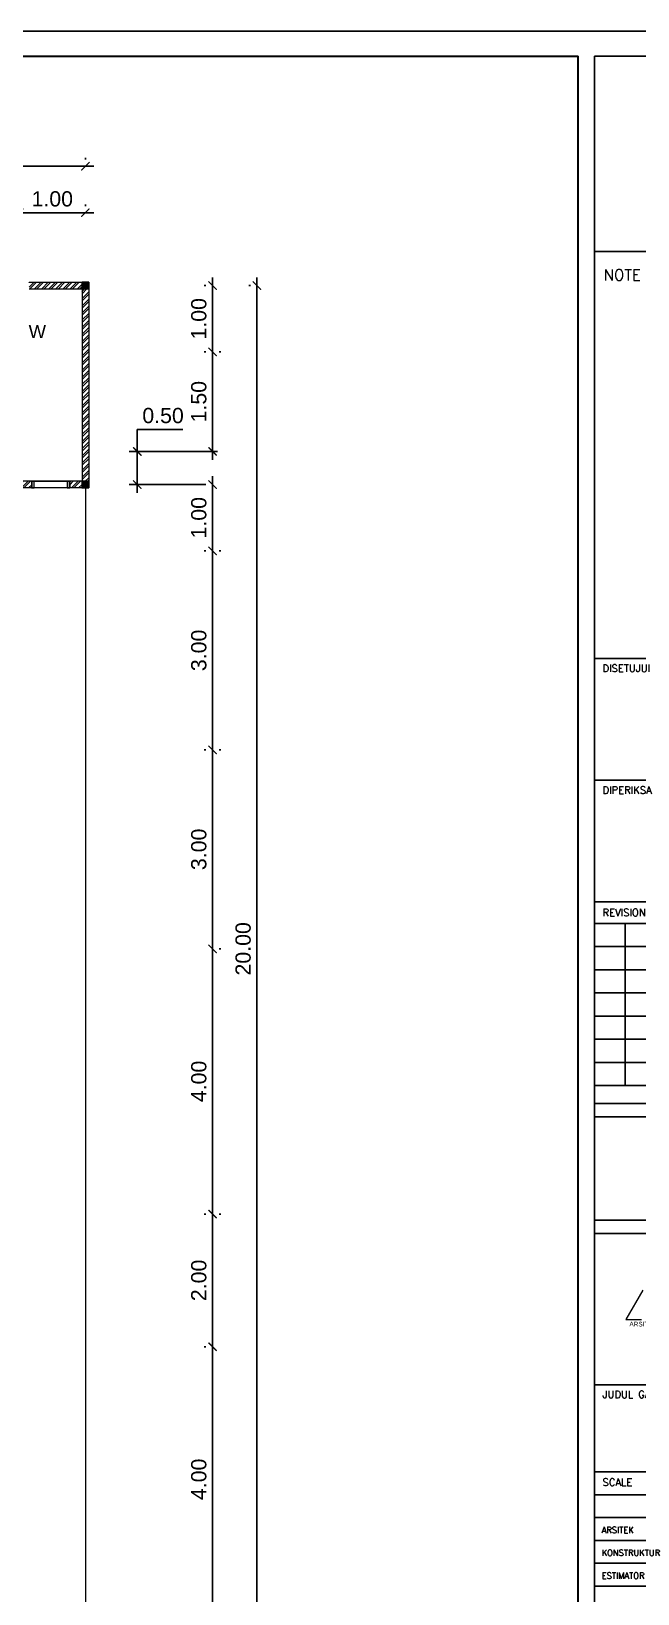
# Model space of a CAD drawing. Header units: millimetres. Extents: x -667 to -468, y -723 to -475.
# Drawn here: x -604.58 to -595.43, y -711.11 to -687.54 of the extents above; entities that cross this region are included whole.
import ezdxf

# ---------------------------------------------------------------- set-up
doc = ezdxf.new("R2010")
doc.units = ezdxf.units.MM
doc.linetypes.add('CENTER', pattern=[2, 1.25, -0.25, 0.25, -0.25])
doc.layers.get('0').update_dxf_attribs({"lineweight": 9})
doc.layers.get('Defpoints').update_dxf_attribs({"lineweight": 0})
for name, color, linetype, lineweight in [('BLOCK', 231, 'Continuous', 5), ('COLUMN', 11, 'Continuous', 9), ('dinding', 36, 'Continuous', 9), ('NOTASI', 250, 'Continuous', 5), ('pintu', 6, 'Continuous', 5)]:
    doc.layers.add(name, color=color, linetype=linetype, lineweight=lineweight)
doc.layers.add('KOP', color=1, linetype='Continuous')
doc.styles.add('ROMANS', font='romans.shx')
doc.styles.add('ROMS', font='romans.shx', dxfattribs={"width": 0.9, "height": 16})
doc.styles.get("Standard").update_dxf_attribs({"font": 'arial.ttf'})
doc.dimstyles.new('Copy of 1-100', dxfattribs={"dimtxt": 0.23, "dimasz": 0.125, "dimexe": 0.125, "dimexo": 0.1, "dimgap": 0.09, "dimtad": 1, "dimtoh": 1, "dimzin": 0, "dimdsep": 46, "dimtxsty": 'Standard', "dimblk": 'ARCHTICK', "dimcen": 0.09, "dimdle": 0.125, "dimclrt": 2, "dimadec": 0, "dimazin": 0, "dimtfac": 1, "dimtofl": 0, "dimtmove": 0, "dimatfit": 3, "dimldrblk": 'ARCHTICK', "dimfxl": 1, "dimtolj": 1, "dimtzin": 0, "dimarcsym": 0})
pattern_1 = [(45, (37.383015, -159.11042), (-0.053881537, 0.053881537), []), (45, (37.418936, -159.11042), (-0.053881537, 0.053881537), [])]

# ---------------------------------------------------------------- blocks, each defined once
blk = doc.blocks.new('EW2433')
at = {"ltscale": 0.6}
for p, q in [((500.967, -205.874), (500.83, -206.109)), ((500.83, -206.109), (500.956, -206.109))]:
    blk.add_line(p, q, dxfattribs=at)
at = {"layer": 'Defpoints'}
for p, q in [((502.962, -195.749), (482.796, -195.749)), ((482.796, -209.927), (502.962, -209.927))]:
    blk.add_line(p, q, dxfattribs=at)
at = {"layer": 'KOP', "color": 11, "ltscale": 0.1}
for p, q in [((483.021, -195.95), (500.447, -195.95)), ((500.444, -195.952), (483.024, -195.952)), ((500.444, -209.593), (500.444, -195.952)), ((500.447, -195.95), (500.447, -209.596))]:
    blk.add_line(p, q, dxfattribs=at)
at = {"layer": 'KOP', "ltscale": 0.1}
blk.add_line((500.579, -195.95), (502.538, -195.95), dxfattribs=at)
at = {"layer": 'KOP', "linetype": 'Continuous'}
for p, q in [((500.579, -209.596), (500.579, -195.95)), ((500.579, -195.95), (502.538, -195.95)), ((500.579, -205.311), (500.579, -204.481)), ((500.579, -204.481), (502.538, -204.481)), ((502.538, -205.311), (500.579, -205.311))]:
    blk.add_line(p, q, dxfattribs=at)
at = {"layer": 'KOP', "color": 1, "ltscale": 0.1}
for p, q in [((502.538, -197.521), (500.579, -197.521)), ((502.538, -200.793), (500.579, -200.793)), ((502.538, -201.772), (500.579, -201.772)), ((502.538, -202.751), (500.579, -202.751)), ((502.538, -205.419), (500.579, -205.419)), ((502.538, -206.636), (500.579, -206.636)), ((502.538, -207.335), (500.579, -207.335))]:
    blk.add_line(p, q, dxfattribs=at)
at = {"layer": 'KOP', "color": 1, "linetype": 'Continuous', "ltscale": 0.01}
blk.add_line((500.579, -202.751), (502.538, -202.751), dxfattribs=at)
at = {"layer": 'KOP', "color": 4, "ltscale": 0.1}
for p, q in [((502.538, -202.925), (500.579, -202.925)), ((500.824, -204.228), (500.824, -202.925)), ((502.538, -203.111), (500.579, -203.111)), ((502.538, -203.297), (500.579, -203.297)), ((502.538, -203.483), (500.579, -203.483)), ((502.538, -203.67), (500.579, -203.67)), ((502.538, -203.856), (500.579, -203.856)), ((502.538, -204.042), (500.579, -204.042)), ((502.538, -204.228), (500.579, -204.228))]:
    blk.add_line(p, q, dxfattribs=at)
at = {"layer": 'KOP', "linetype": 'Continuous', "ltscale": 0.01}
blk.add_line((500.579, -204.373), (502.538, -204.373), dxfattribs=at)
at = {"layer": 'KOP', "color": 1, "linetype": 'Continuous'}
blk.add_line((502.538, -207.519), (500.579, -207.519), dxfattribs=at)
at = {"layer": 'KOP', "color": 3, "ltscale": 0.1}
for p, q in [((502.538, -207.703), (500.579, -207.703)), ((502.538, -207.887), (500.579, -207.887)), ((502.538, -208.07), (500.579, -208.07)), ((502.538, -208.254), (500.579, -208.254))]:
    blk.add_line(p, q, dxfattribs=at)
at = {"ltscale": 0.6, "insert": (500.859, -206.128), "char_height": 0.03767, "attachment_point": 1}
blk.add_mtext_dynamic_manual_height_columns('{\\fBankGothic Lt BT|b0|i0|c0|p34;ARSITECT- ENGINEER-SUPERVISOR}', width=2.64756, gutter_width=1, heights=[0], dxfattribs=at)
at = {"layer": 'KOP', "color": 1, "linetype": 'Continuous', "width": 1}
for s, height, style, p in [('NOTE', 0.0882, 'ROMANS', (500.652, -197.753)), ('DISETUJUI', 0.0588, 'ROMS', (500.643, -200.902)), ('DIPERIKSA', 0.0588, 'ROMS', (500.643, -201.881)), ('REVISION', 0.0588, 'ROMS', (500.643, -202.866)), ('JUDUL GAMBAR', 0.05879, 'ROMS', (500.643, -206.741)), ('SCALE', 0.0588, 'ROMS', (500.643, -207.448)), ('ARSITEK', 0.049, 'ROMS', (500.636, -207.827)), ('KONSTRUKTUR', 0.04899, 'ROMS', (500.636, -208.01)), ('ESTIMATOR', 0.049, 'ROMS', (500.636, -208.194))]:
    blk.add_text(s, height=height, dxfattribs=dict(at, style=style)).set_placement(p)
blk = doc.blocks.new('32')
at = {"layer": 'NOTASI'}
h = blk.add_hatch(color=256, dxfattribs=at)
h.paths.add_polyline_path([(2106.822, 191.47), (2106.772, 191.47), (2106.772, 191.42), (2106.822, 191.42)])
h.paths.add_polyline_path([(2106.872, 191.47), (2106.822, 191.47), (2106.822, 191.42), (2106.872, 191.42)])
h.paths.add_polyline_path([(2106.872, 191.42), (2106.822, 191.42), (2106.822, 191.37), (2106.872, 191.37)])
h.paths.add_polyline_path([(2106.822, 191.42), (2106.772, 191.42), (2106.772, 191.37), (2106.822, 191.37)])
at = {"layer": 'BLOCK'}
for p, q in [((2106.772, 191.42), (2106.872, 191.42)), ((2106.822, 191.47), (2106.822, 191.37))]:
    blk.add_line(p, q, dxfattribs=at)
blk.add_lwpolyline([(2106.872, 191.47), (2106.772, 191.47), (2106.772, 191.37), (2106.872, 191.37)], close=True, dxfattribs=at)
blk = doc.blocks.new('_ArchTick')
at = {"color": 0, "linetype": 'ByBlock', "const_width": 0.15}
blk.add_lwpolyline([(-0.5, -0.5), (0.5, 0.5)], dxfattribs=at)
blk = doc.blocks.new('*D991')
at = {"layer": 'Defpoints', "color": 0}
for p in [(-621.765, -689.581), (-603.765, -689.581), (-603.765, -689.581)]:
    blk.add_point(p, dxfattribs=at)
at = {"layer": 'NOTASI', "color": 0, "lineweight": -2}
for p, q in [((-621.89, -689.581), (-603.64, -689.581)), ((-621.765, -689.481), (-621.765, -689.456)), ((-603.765, -689.481), (-603.765, -689.456))]:
    blk.add_line(p, q, dxfattribs=at)
at = {"layer": 'NOTASI', "color": 0, "lineweight": -2, "xscale": 0.125, "yscale": 0.125, "zscale": 0.125, "rotation": 180}
blk.add_blockref('_ArchTick', (-621.765, -689.581), dxfattribs=at)
at = {"layer": 'NOTASI', "color": 0, "lineweight": -2, "xscale": 0.125, "yscale": 0.125, "zscale": 0.125}
blk.add_blockref('_ArchTick', (-603.765, -689.581), dxfattribs=at)
at = {"layer": 'NOTASI', "color": 2, "insert": (-612.765, -689.374), "char_height": 0.23, "attachment_point": 5}
blk.add_mtext('\\A1;18.00', dxfattribs=at)
blk = doc.blocks.new('*D997')
at = {"layer": 'Defpoints', "color": 0}
for p in [(-604.765, -690.281), (-603.765, -690.281), (-603.765, -690.281)]:
    blk.add_point(p, dxfattribs=at)
at = {"layer": 'NOTASI', "color": 0, "lineweight": -2}
for p, q in [((-604.89, -690.281), (-603.64, -690.281)), ((-604.765, -690.181), (-604.765, -690.156)), ((-603.765, -690.181), (-603.765, -690.156))]:
    blk.add_line(p, q, dxfattribs=at)
at = {"layer": 'NOTASI', "color": 0, "lineweight": -2, "xscale": 0.125, "yscale": 0.125, "zscale": 0.125, "rotation": 180}
blk.add_blockref('_ArchTick', (-604.765, -690.281), dxfattribs=at)
at = {"layer": 'NOTASI', "color": 0, "lineweight": -2, "xscale": 0.125, "yscale": 0.125, "zscale": 0.125}
blk.add_blockref('_ArchTick', (-603.765, -690.281), dxfattribs=at)
at = {"layer": 'NOTASI', "color": 2, "insert": (-604.265, -690.074), "char_height": 0.23, "attachment_point": 5}
blk.add_mtext('\\A1;1.00', dxfattribs=at)
blk = doc.blocks.new('*D998')
at = {"layer": 'Defpoints', "color": 0}
for p in [(-601.846, -707.381), (-601.846, -707.381), (-601.846, -711.381)]:
    blk.add_point(p, dxfattribs=at)
at = {"layer": 'NOTASI', "color": 0, "lineweight": -2}
for p, q in [((-601.846, -711.506), (-601.846, -707.256)), ((-601.946, -707.381), (-601.971, -707.381)), ((-601.946, -711.381), (-601.971, -711.381))]:
    blk.add_line(p, q, dxfattribs=at)
at = {"layer": 'NOTASI', "color": 0, "lineweight": -2, "xscale": 0.125, "yscale": 0.125, "zscale": 0.125}
for p, rotation in [((-601.846, -707.381), 90), ((-601.846, -711.381), 270)]:
    blk.add_blockref('_ArchTick', p, dxfattribs=dict(at, rotation=rotation))
at = {"layer": 'NOTASI', "color": 2, "insert": (-602.053, -709.381), "char_height": 0.23, "attachment_point": 5, "rotation": 90}
blk.add_mtext('\\A1;4.00', dxfattribs=at)
blk = doc.blocks.new('*D999')
at = {"layer": 'Defpoints', "color": 0}
for p in [(-601.846, -705.381), (-601.846, -705.381), (-601.846, -707.381)]:
    blk.add_point(p, dxfattribs=at)
at = {"layer": 'NOTASI', "color": 0, "lineweight": -2}
for p, q in [((-601.946, -705.381), (-601.971, -705.381)), ((-601.846, -707.506), (-601.846, -705.256)), ((-601.946, -707.381), (-601.971, -707.381))]:
    blk.add_line(p, q, dxfattribs=at)
at = {"layer": 'NOTASI', "color": 0, "lineweight": -2, "xscale": 0.125, "yscale": 0.125, "zscale": 0.125}
for p, rotation in [((-601.846, -705.381), 90), ((-601.846, -707.381), 270)]:
    blk.add_blockref('_ArchTick', p, dxfattribs=dict(at, rotation=rotation))
at = {"layer": 'NOTASI', "color": 2, "insert": (-602.053, -706.381), "char_height": 0.23, "attachment_point": 5, "rotation": 90}
blk.add_mtext('\\A1;2.00', dxfattribs=at)
blk = doc.blocks.new('*D1000')
at = {"layer": 'Defpoints', "color": 0}
for p in [(-601.846, -701.381), (-601.846, -701.381), (-601.846, -705.381)]:
    blk.add_point(p, dxfattribs=at)
at = {"layer": 'NOTASI', "color": 0, "lineweight": -2}
for p, q in [((-601.846, -705.506), (-601.846, -701.256)), ((-601.746, -701.381), (-601.721, -701.381)), ((-601.746, -705.381), (-601.721, -705.381))]:
    blk.add_line(p, q, dxfattribs=at)
at = {"layer": 'NOTASI', "color": 0, "lineweight": -2, "xscale": 0.125, "yscale": 0.125, "zscale": 0.125}
for p, rotation in [((-601.846, -701.381), 90), ((-601.846, -705.381), 270)]:
    blk.add_blockref('_ArchTick', p, dxfattribs=dict(at, rotation=rotation))
at = {"layer": 'NOTASI', "color": 2, "insert": (-602.053, -703.381), "char_height": 0.23, "attachment_point": 5, "rotation": 90}
blk.add_mtext('\\A1;4.00', dxfattribs=at)
blk = doc.blocks.new('*D1001')
at = {"layer": 'Defpoints', "color": 0}
for p in [(-601.846, -698.381), (-601.846, -698.381), (-601.846, -701.381)]:
    blk.add_point(p, dxfattribs=at)
at = {"layer": 'NOTASI', "color": 0, "lineweight": -2}
for p, q in [((-601.846, -701.506), (-601.846, -698.256)), ((-601.746, -698.381), (-601.721, -698.381)), ((-601.746, -701.381), (-601.721, -701.381))]:
    blk.add_line(p, q, dxfattribs=at)
at = {"layer": 'NOTASI', "color": 0, "lineweight": -2, "xscale": 0.125, "yscale": 0.125, "zscale": 0.125}
for p, rotation in [((-601.846, -698.381), 90), ((-601.846, -701.381), 270)]:
    blk.add_blockref('_ArchTick', p, dxfattribs=dict(at, rotation=rotation))
at = {"layer": 'NOTASI', "color": 2, "insert": (-602.053, -699.881), "char_height": 0.23, "attachment_point": 5, "rotation": 90}
blk.add_mtext('\\A1;3.00', dxfattribs=at)
blk = doc.blocks.new('*D1002')
at = {"layer": 'Defpoints', "color": 0}
for p in [(-601.846, -695.381), (-601.846, -695.381), (-601.846, -698.381)]:
    blk.add_point(p, dxfattribs=at)
at = {"layer": 'NOTASI', "color": 0, "lineweight": -2}
for p, q in [((-601.846, -698.506), (-601.846, -695.256)), ((-601.746, -695.381), (-601.721, -695.381)), ((-601.946, -698.381), (-601.971, -698.381))]:
    blk.add_line(p, q, dxfattribs=at)
at = {"layer": 'NOTASI', "color": 0, "lineweight": -2, "xscale": 0.125, "yscale": 0.125, "zscale": 0.125}
for p, rotation in [((-601.846, -695.381), 90), ((-601.846, -698.381), 270)]:
    blk.add_blockref('_ArchTick', p, dxfattribs=dict(at, rotation=rotation))
at = {"layer": 'NOTASI', "color": 2, "insert": (-602.053, -696.881), "char_height": 0.23, "attachment_point": 5, "rotation": 90}
blk.add_mtext('\\A1;3.00', dxfattribs=at)
blk = doc.blocks.new('*D1003')
at = {"layer": 'Defpoints', "color": 0}
for p in [(-601.846, -694.381), (-601.846, -694.381), (-601.846, -695.381)]:
    blk.add_point(p, dxfattribs=at)
at = {"layer": 'NOTASI', "color": 0, "lineweight": -2}
for p, q in [((-601.846, -695.506), (-601.846, -694.256)), ((-601.946, -694.381), (-601.971, -694.381)), ((-601.946, -695.381), (-601.971, -695.381))]:
    blk.add_line(p, q, dxfattribs=at)
at = {"layer": 'NOTASI', "color": 0, "lineweight": -2, "xscale": 0.125, "yscale": 0.125, "zscale": 0.125}
for p, rotation in [((-601.846, -694.381), 90), ((-601.846, -695.381), 270)]:
    blk.add_blockref('_ArchTick', p, dxfattribs=dict(at, rotation=rotation))
at = {"layer": 'NOTASI', "color": 2, "insert": (-602.053, -694.881), "char_height": 0.23, "attachment_point": 5, "rotation": 90}
blk.add_mtext('\\A1;1.00', dxfattribs=at)
blk = doc.blocks.new('*D1004')
at = {"layer": 'Defpoints', "color": 0}
for p in [(-601.846, -692.381), (-601.846, -692.381), (-601.846, -693.881)]:
    blk.add_point(p, dxfattribs=at)
at = {"layer": 'NOTASI', "color": 0, "lineweight": -2}
for p, q in [((-601.946, -692.381), (-601.971, -692.381)), ((-601.846, -694.006), (-601.846, -692.256)), ((-601.946, -693.881), (-601.971, -693.881))]:
    blk.add_line(p, q, dxfattribs=at)
at = {"layer": 'NOTASI', "color": 0, "lineweight": -2, "xscale": 0.125, "yscale": 0.125, "zscale": 0.125}
for p, rotation in [((-601.846, -692.381), 90), ((-601.846, -693.881), 270)]:
    blk.add_blockref('_ArchTick', p, dxfattribs=dict(at, rotation=rotation))
at = {"layer": 'NOTASI', "color": 2, "insert": (-602.053, -693.131), "char_height": 0.23, "attachment_point": 5, "rotation": 90}
blk.add_mtext('\\A1;1.50', dxfattribs=at)
blk = doc.blocks.new('*D1005')
at = {"layer": 'Defpoints', "color": 0}
for p in [(-601.846, -691.381), (-601.846, -691.381), (-601.846, -692.381)]:
    blk.add_point(p, dxfattribs=at)
at = {"layer": 'NOTASI', "color": 0, "lineweight": -2}
for p, q in [((-601.846, -692.506), (-601.846, -691.256)), ((-601.946, -691.381), (-601.971, -691.381)), ((-601.746, -692.381), (-601.721, -692.381))]:
    blk.add_line(p, q, dxfattribs=at)
at = {"layer": 'NOTASI', "color": 0, "lineweight": -2, "xscale": 0.125, "yscale": 0.125, "zscale": 0.125}
for p, rotation in [((-601.846, -691.381), 90), ((-601.846, -692.381), 270)]:
    blk.add_blockref('_ArchTick', p, dxfattribs=dict(at, rotation=rotation))
at = {"layer": 'NOTASI', "color": 2, "insert": (-602.053, -691.881), "char_height": 0.23, "attachment_point": 5, "rotation": 90}
blk.add_mtext('\\A1;1.00', dxfattribs=at)
blk = doc.blocks.new('*D1006')
at = {"layer": 'Defpoints', "color": 0}
for p in [(-601.176, -691.381), (-601.176, -691.381), (-601.346, -711.381)]:
    blk.add_point(p, dxfattribs=at)
at = {"layer": 'NOTASI', "color": 0, "lineweight": -2}
for p, q in [((-601.176, -711.506), (-601.176, -691.256)), ((-601.276, -691.381), (-601.301, -691.381)), ((-601.246, -711.381), (-601.051, -711.381))]:
    blk.add_line(p, q, dxfattribs=at)
at = {"layer": 'NOTASI', "color": 0, "lineweight": -2, "xscale": 0.125, "yscale": 0.125, "zscale": 0.125}
for p, rotation in [((-601.176, -691.381), 90), ((-601.176, -711.381), 270)]:
    blk.add_blockref('_ArchTick', p, dxfattribs=dict(at, rotation=rotation))
at = {"layer": 'NOTASI', "color": 2, "insert": (-601.384, -701.381), "char_height": 0.23, "attachment_point": 5, "rotation": 90}
blk.add_mtext('\\A1;20.00', dxfattribs=at)
blk = doc.blocks.new('*D1019')
at = {"layer": 'Defpoints', "color": 0}
for p in [(-602.982, -693.881), (-601.673, -693.881), (-601.846, -694.381)]:
    blk.add_point(p, dxfattribs=at)
at = {"layer": 'NOTASI', "color": 0, "lineweight": -2}
for p, q in [((-602.982, -693.881), (-602.982, -693.549)), ((-602.982, -693.549), (-602.295, -693.549)), ((-601.773, -693.881), (-603.107, -693.881)), ((-602.982, -694.506), (-602.982, -693.881)), ((-601.946, -694.381), (-603.107, -694.381))]:
    blk.add_line(p, q, dxfattribs=at)
at = {"layer": 'NOTASI', "color": 0, "lineweight": -2, "xscale": 0.125, "yscale": 0.125, "zscale": 0.125}
for p, rotation in [((-602.982, -693.881), 90), ((-602.982, -694.381), 270)]:
    blk.add_blockref('_ArchTick', p, dxfattribs=dict(at, rotation=rotation))
at = {"layer": 'NOTASI', "color": 2, "insert": (-602.593, -693.341), "char_height": 0.23, "attachment_point": 5}
blk.add_mtext('\\A1;0.50', dxfattribs=at)
blk = doc.blocks.new('VFE')
for points in [[(-641.365, -508.738), (-641.325, -508.738), (-641.325, -508.638), (-641.365, -508.638)], [(-640.79, -508.738), (-641.365, -508.738), (-641.365, -508.638), (-640.79, -508.638)], [(-641.327, -508.64), (-641.363, -508.64), (-641.363, -508.736), (-641.327, -508.736)], [(-640.83, -508.738), (-640.79, -508.738), (-640.79, -508.638), (-640.83, -508.638)], [(-640.792, -508.64), (-640.828, -508.64), (-640.828, -508.736), (-640.792, -508.736)]]:
    blk.add_lwpolyline(points, close=True)
at = {"linetype": 'CENTER', "ltscale": 0.1, "const_width": 0.002}
blk.add_lwpolyline([(-641.325, -508.703), (-640.83, -508.703)], dxfattribs=at)

msp = doc.modelspace()

# ---------------------------------------------------------------- hatches: boundary and pattern name
at = {"layer": 'NOTASI'}
h = msp.add_hatch(dxfattribs=at)
h.set_pattern_fill('ANSI32', color=256, scale=0.008, style=0)
h.set_pattern_definition(pattern_1)
h.paths.add_polyline_path([(-605.815, -691.331), (-608.715, -691.331), (-608.715, -691.431), (-605.815, -691.431)])
h.paths.add_polyline_path([(-604.915, -691.331), (-605.715, -691.331), (-605.715, -691.431), (-604.915, -691.431)])
h.paths.add_polyline_path([(-603.815, -691.331), (-604.615, -691.331), (-604.615, -691.431), (-603.815, -691.431)])
h = msp.add_hatch(dxfattribs=at)
h.set_pattern_fill('ANSI32', color=256, scale=0.008, style=0)
h.set_pattern_definition(pattern_1)
h.paths.add_polyline_path([(-603.715, -691.431), (-603.815, -691.431), (-603.815, -694.331), (-603.715, -694.331)])
h.paths.add_polyline_path([(-605.715, -691.431), (-605.815, -691.431), (-605.815, -693.831), (-605.715, -693.831)])
h = msp.add_hatch(dxfattribs=at)
h.set_pattern_fill('ANSI32', color=256, scale=0.008, style=0)
h.set_pattern_definition(pattern_1)
h.paths.add_polyline_path([(-603.815, -694.331), (-604, -694.331), (-604, -694.431), (-603.815, -694.431)])
h.paths.add_polyline_path([(-604.575, -694.331), (-604.715, -694.331), (-604.715, -694.431), (-604.575, -694.431)])
h.paths.add_polyline_path([(-604.715, -693.931), (-604.815, -693.931), (-604.815, -694.331), (-604.715, -694.331)])
h.paths.add_polyline_path([(-604.715, -694.431), (-604.815, -694.431), (-604.815, -695.231), (-604.715, -695.231)])

# ---------------------------------------------------------------- linework, layer by layer
at = {"layer": 'dinding'}
for p, q in [((-604.615, -691.331), (-603.715, -691.331)), ((-604.615, -691.431), (-603.815, -691.431)), ((-603.815, -691.431), (-603.815, -694.331)), ((-603.715, -691.331), (-603.715, -694.431)), ((-603.815, -694.331), (-604.715, -694.331)), ((-603.715, -694.431), (-604.715, -694.431))]:
    msp.add_line(p, q, dxfattribs=at)
at = {"layer": 'dinding', "ltscale": 0.01}
msp.add_line((-603.765, -694.381), (-603.765, -711.381), dxfattribs=at)

# ---------------------------------------------------------------- block references
at = {"xscale": 1.875, "yscale": 1.875, "zscale": 1.875}
for p in [(-1534.666, -293.932), (-1534.666, -320.515)]:
    msp.add_blockref('EW2433', p, dxfattribs=at)
at = {"layer": 'COLUMN', "rotation": 270}
for p in [(-795.185, 1415.441), (-795.185, 1412.441)]:
    msp.add_blockref('32', p, dxfattribs=at)
at = {"layer": 'COLUMN', "xscale": -1, "rotation": 270}
for p in [(-795.185, -2798.203), (-795.185, -2801.203)]:
    msp.add_blockref('32', p, dxfattribs=at)
at = {"layer": 'pintu'}
msp.add_blockref('VFE', (36.789, -185.693), dxfattribs=at)

# ---------------------------------------------------------------- texts
at = {"color": 1, "linetype": 'ByBlock', "true_color": 0xff1a1a, "insert": (-605.43, -691.972), "char_height": 0.2, "attachment_point": 1}
msp.add_mtext_dynamic_manual_height_columns('{\\C256;SL 15 W}', width=1.6668, gutter_width=12.5, heights=[0], dxfattribs=at)

# ---------------------------------------------------------------- dimensions: what is measured, and where the dimension line sits
at = {"layer": 'NOTASI'}
for base, p1, p2, picture, middle in [((-603.765, -689.581), (-621.765, -689.581), (-603.765, -689.581), '*D991', (-612.765, -689.374)), ((-603.765, -690.281), (-604.765, -690.281), (-603.765, -690.281), '*D997', (-604.265, -690.074))]:
    dim = msp.add_linear_dim(base=base, p1=p1, p2=p2, dimstyle='Copy of 1-100', dxfattribs=at)
    dim.commit()
    dim.dimension.update_dxf_attribs({"geometry": picture, "text_midpoint": middle})
for base, p1, p2, picture, middle in [((-601.846, -691.381), (-601.846, -692.381), (-601.846, -691.381), '*D1005', (-602.053, -691.881)), ((-601.176, -691.381), (-601.346, -711.381), (-601.176, -691.381), '*D1006', (-601.384, -701.381)), ((-601.846, -692.381), (-601.846, -693.881), (-601.846, -692.381), '*D1004', (-602.053, -693.131)), ((-601.846, -694.381), (-601.846, -695.381), (-601.846, -694.381), '*D1003', (-602.053, -694.881)), ((-601.846, -695.381), (-601.846, -698.381), (-601.846, -695.381), '*D1002', (-602.053, -696.881)), ((-601.846, -698.381), (-601.846, -701.381), (-601.846, -698.381), '*D1001', (-602.053, -699.881)), ((-601.846, -701.381), (-601.846, -705.381), (-601.846, -701.381), '*D1000', (-602.053, -703.381)), ((-601.846, -705.381), (-601.846, -707.381), (-601.846, -705.381), '*D999', (-602.053, -706.381)), ((-601.846, -707.381), (-601.846, -711.381), (-601.846, -707.381), '*D998', (-602.053, -709.381))]:
    dim = msp.add_linear_dim(base=base, p1=p1, p2=p2, angle=90, dimstyle='Copy of 1-100', dxfattribs=at)
    dim.commit()
    dim.dimension.update_dxf_attribs({"geometry": picture, "text_midpoint": middle})
dim = msp.add_linear_dim(base=(-602.982, -693.881), p1=(-601.846, -694.381), p2=(-601.673, -693.881), angle=90, dimstyle='Copy of 1-100', dxfattribs=at)
dim.commit()
dim.dimension.update_dxf_attribs({"geometry": '*D1019', "text_midpoint": (-602.593, -693.549), "dimtype": 160})

doc.saveas('drawing.dxf')
